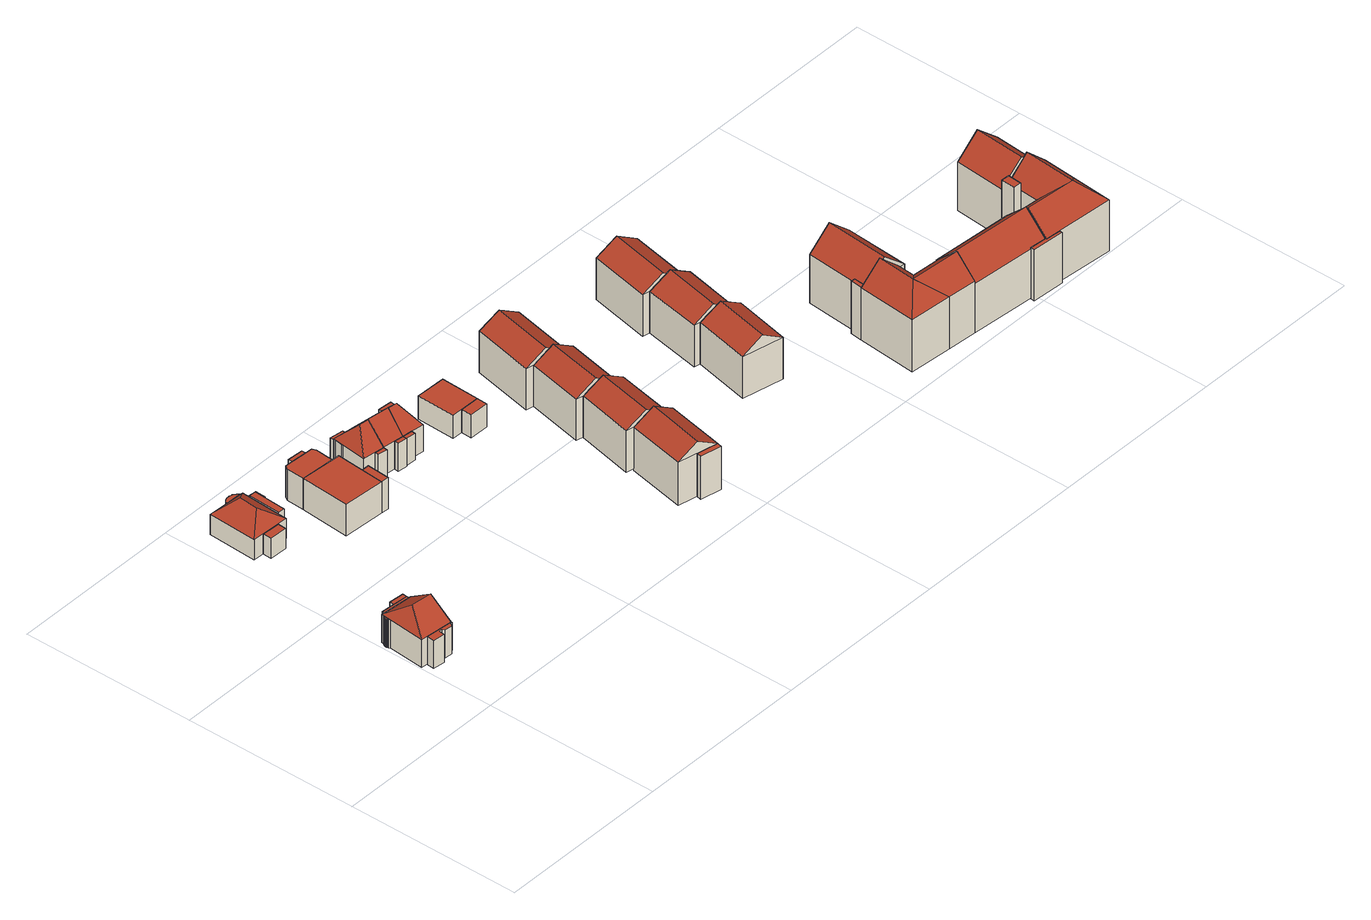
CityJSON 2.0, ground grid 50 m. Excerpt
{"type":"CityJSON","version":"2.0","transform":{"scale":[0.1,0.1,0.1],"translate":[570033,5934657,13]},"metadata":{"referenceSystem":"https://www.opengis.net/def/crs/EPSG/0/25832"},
"CityObjects":{
"building1":{"type":"Building","attributes":{"name":"Horner Weg","Gemeindeschluessel":"02100123","function":"31001_1010"},"children":["building1-1","building1-2","building1-3","building1-4","building1-5"]},
"building1-1":{"type":"BuildingPart","attributes":{"roofType":"5000","measuredHeight":13.07,"storeysAboveGround":2},"parents":["building1"],"geometry":[{"type":"Solid","lod":"2","boundaries":[[[[0,1,2,3]],[[4,5,1,0]],[[6,7,5,4]],[[3,2,7,6]],[[0,8,4]],[[6,9,3]],[[3,9,8,0]],[[4,8,9,6]],[[1,5,7,2]]]],"semantics":{"surfaces":[{"type":"WallSurface"},{"type":"RoofSurface","Flaechenneigung":"36.2951160896457","Flaechenrichtung":"275.099174167106","Flaechengroesse":"39.3622999461355"},{"type":"RoofSurface","Flaechenneigung":"54.442910196998","Flaechenrichtung":"185.158501870631","Flaechengroesse":"64.6240094716911"},{"type":"RoofSurface","Flaechenneigung":"54.4437796688491","Flaechenrichtung":"4.71823321427235","Flaechengroesse":"64.0918064017513"},{"type":"GroundSurface"}],"values":[[0,0,0,0,1,0,2,3,4]]}}]},
"building1-2":{"type":"BuildingPart","attributes":{"roofType":"1000","measuredHeight":7.72,"storeysAboveGround":2},"parents":["building1"],"geometry":[{"type":"Solid","lod":"2","boundaries":[[[[10,11,12,13]],[[14,15,11,10]],[[16,7,15,14]],[[13,12,7,16]],[[14,10,13,16]],[[11,15,7,12]]]],"semantics":{"surfaces":[{"type":"WallSurface"},{"type":"RoofSurface","Flaechenneigung":"90","Flaechenrichtung":"0","Flaechengroesse":"10.5136217328658"},{"type":"GroundSurface"}],"values":[[0,0,0,0,1,2]]}}]},
"building1-3":{"type":"BuildingPart","attributes":{"roofType":"1000","measuredHeight":7.72,"storeysAboveGround":2},"parents":["building1"],"geometry":[{"type":"Solid","lod":"2","boundaries":[[[[17,18,19,20]],[[21,22,18,17]],[[14,15,22,21]],[[20,19,15,14]],[[21,17,20,14]],[[18,22,15,19]]]],"semantics":{"surfaces":[{"type":"WallSurface"},{"type":"RoofSurface","Flaechenneigung":"90","Flaechenrichtung":"0","Flaechengroesse":"5.40322573922653"},{"type":"GroundSurface"}],"values":[[0,0,0,0,1,2]]}}]},
"building1-4":{"type":"BuildingPart","attributes":{"roofType":"1000","measuredHeight":8.29,"storeysAboveGround":2},"parents":["building1"],"geometry":[{"type":"Solid","lod":"2","boundaries":[[[[23,24,25,26]],[[27,28,24,23]],[[29,30,28,27]],[[31,32,30,29]],[[33,34,32,31]],[[35,36,34,33]],[[37,38,36,35]],[[39,40,38,37]],[[41,42,40,39]],[[43,44,42,41]],[[26,25,44,43]],[[41,39,37,35,33,31,29,27,23,26,43]],[[24,28,30,32,34,36,38,40,42,44,25]]]],"semantics":{"surfaces":[{"type":"WallSurface"},{"type":"RoofSurface","Flaechenneigung":"90","Flaechenrichtung":"0","Flaechengroesse":"0.755528995845403"},{"type":"GroundSurface"}],"values":[[0,0,0,0,0,0,0,0,0,0,0,1,2]]}}]},
"building1-5":{"type":"BuildingPart","attributes":{"roofType":"1000","measuredHeight":8.29,"storeysAboveGround":2},"parents":["building1"],"geometry":[{"type":"Solid","lod":"2","boundaries":[[[[45,46,47,48]],[[49,50,46,45]],[[3,2,50,49]],[[51,52,2,3]],[[53,54,52,51]],[[55,56,54,53]],[[57,58,56,55]],[[59,60,58,57]],[[61,62,60,59]],[[48,47,62,61]],[[59,57,55,53,51,3,49,45,48,61]],[[46,50,2,52,54,56,58,60,62,47]]]],"semantics":{"surfaces":[{"type":"WallSurface"},{"type":"RoofSurface","Flaechenneigung":"90","Flaechenrichtung":"0","Flaechengroesse":"12.3300386520709"},{"type":"GroundSurface"}],"values":[[0,0,0,0,0,0,0,0,0,0,1,2]]}}]},
"building2":{"type":"Building","attributes":{"name":"Hammer Hof","Gemeindeschluessel":"02100123","function":"31001_1010"},"children":["building2-1","building2-2","building2-3","building2-4","building2-5"]},
"building2-1":{"type":"BuildingPart","attributes":{"roofType":"1000","measuredHeight":5.96,"storeysAboveGround":1},"parents":["building2"],"geometry":[{"type":"Solid","lod":"2","boundaries":[[[[63,64,65,66]],[[67,68,64,63]],[[69,70,68,67]],[[66,65,70,69]],[[67,63,66,69]],[[64,68,70,65]]]],"semantics":{"surfaces":[{"type":"WallSurface"},{"type":"RoofSurface","Flaechenneigung":"90","Flaechenrichtung":"0","Flaechengroesse":"12.5852587033075"},{"type":"GroundSurface"}],"values":[[0,0,0,0,1,2]]}}]},
"building2-2":{"type":"BuildingPart","attributes":{"roofType":"3200","measuredHeight":10.05,"storeysAboveGround":1},"parents":["building2"],"geometry":[{"type":"Solid","lod":"2","boundaries":[[[[71,72,73,74]],[[75,76,72,71]],[[77,78,76,75]],[[74,73,78,77]],[[71,79,75]],[[77,80,74]],[[74,80,79,71]],[[75,79,80,77]],[[72,76,78,73]]]],"semantics":{"surfaces":[{"type":"WallSurface"},{"type":"RoofSurface","Flaechenneigung":"46.8651352410662","Flaechenrichtung":"2.28261658832578","Flaechengroesse":"33.3762424339239"},{"type":"RoofSurface","Flaechenneigung":"46.863180793236","Flaechenrichtung":"183.21350493041","Flaechengroesse":"32.9853559602408"},{"type":"RoofSurface","Flaechenneigung":"53.6635812473166","Flaechenrichtung":"272.344915822568","Flaechengroesse":"66.8304501293874"},{"type":"RoofSurface","Flaechenneigung":"53.6640638867888","Flaechenrichtung":"92.7307308008824","Flaechengroesse":"67.4519282353769"},{"type":"GroundSurface"}],"values":[[0,0,0,0,1,2,3,4,5]]}}]},
"building2-3":{"type":"BuildingPart","attributes":{"roofType":"1000","measuredHeight":6.32,"storeysAboveGround":1},"parents":["building2"],"geometry":[{"type":"Solid","lod":"2","boundaries":[[[[81,82,83,84]],[[85,86,82,81]],[[87,88,86,85]],[[84,83,88,87]],[[85,81,84,87]],[[82,86,88,83]]]],"semantics":{"surfaces":[{"type":"WallSurface"},{"type":"RoofSurface","Flaechenneigung":"90","Flaechenrichtung":"0","Flaechengroesse":"17.9762451003446"},{"type":"GroundSurface"}],"values":[[0,0,0,0,1,2]]}}]},
"building2-4":{"type":"BuildingPart","attributes":{"roofType":"1000","measuredHeight":6.32,"storeysAboveGround":1},"parents":["building2"],"geometry":[{"type":"Solid","lod":"2","boundaries":[[[[89,90,82,81]],[[91,92,90,89]],[[93,94,92,91]],[[81,82,94,93]],[[91,89,81,93]],[[90,92,94,82]]]],"semantics":{"surfaces":[{"type":"WallSurface"},{"type":"RoofSurface","Flaechenneigung":"90","Flaechenrichtung":"0","Flaechengroesse":"0.672747123939292"},{"type":"GroundSurface"}],"values":[[0,0,0,0,1,2]]}}]},
"building2-5":{"type":"BuildingPart","attributes":{"roofType":"1000","measuredHeight":5.96,"storeysAboveGround":1},"parents":["building2"],"geometry":[{"type":"Solid","lod":"2","boundaries":[[[[95,96,97,98]],[[99,100,96,95]],[[101,102,100,99]],[[103,104,102,101]],[[105,106,104,103]],[[107,108,106,105]],[[109,110,108,107]],[[111,112,110,109]],[[113,114,112,111]],[[115,116,114,113]],[[117,118,116,115]],[[98,97,118,117]],[[115,113,111,109,107,105,103,101,99,95,98,117]],[[96,100,102,104,106,108,110,112,114,116,118,97]]]],"semantics":{"surfaces":[{"type":"WallSurface"},{"type":"RoofSurface","Flaechenneigung":"90","Flaechenrichtung":"0","Flaechengroesse":"5.10554742973654"},{"type":"GroundSurface"}],"values":[[0,0,0,0,0,0,0,0,0,0,0,0,1,2]]}}]},
"building3":{"type":"Building","attributes":{"name":"Hammer Hof","Gemeindeschluessel":"02100123","function":"31001_1010"},"children":["building3-1","building3-2","building3-3"]},
"building3-1":{"type":"BuildingPart","attributes":{"roofType":"1000","measuredHeight":9.37,"storeysAboveGround":2},"parents":["building3"],"geometry":[{"type":"Solid","lod":"2","boundaries":[[[[119,120,121,122]],[[123,124,120,119]],[[125,126,124,123]],[[122,121,126,125]],[[123,119,122,125]],[[120,124,126,121]]]],"semantics":{"surfaces":[{"type":"WallSurface"},{"type":"RoofSurface","Flaechenneigung":"90","Flaechenrichtung":"0","Flaechengroesse":"168.601442413724"},{"type":"GroundSurface"}],"values":[[0,0,0,0,1,2]]}}]},
"building3-2":{"type":"BuildingPart","attributes":{"roofType":"1000","measuredHeight":9.37,"storeysAboveGround":2},"parents":["building3"],"geometry":[{"type":"Solid","lod":"2","boundaries":[[[[127,128,129,130]],[[131,132,128,127]],[[119,120,132,131]],[[130,129,120,119]],[[131,127,130,119]],[[128,132,120,129]]]],"semantics":{"surfaces":[{"type":"WallSurface"},{"type":"RoofSurface","Flaechenneigung":"90","Flaechenrichtung":"0","Flaechengroesse":"13.9751811300304"},{"type":"GroundSurface"}],"values":[[0,0,0,0,1,2]]}}]},
"building3-3":{"type":"BuildingPart","attributes":{"roofType":"1000","measuredHeight":9.35,"storeysAboveGround":2},"parents":["building3"],"geometry":[{"type":"Solid","lod":"2","boundaries":[[[[133,134,126,135]],[[136,137,134,133]],[[138,139,137,136]],[[140,141,139,138]],[[142,143,141,140]],[[144,145,143,142]],[[138,139,145,144]],[[146,147,139,138]],[[148,149,147,146]],[[150,151,149,148]],[[135,126,151,150]],[[148,146,138,144,142,140,138,136,133,135,150]],[[134,137,139,141,143,145,139,147,149,151,126]]]],"semantics":{"surfaces":[{"type":"WallSurface"},{"type":"RoofSurface","Flaechenneigung":"90","Flaechenrichtung":"0","Flaechengroesse":"67.3278489027701"},{"type":"GroundSurface"}],"values":[[0,0,0,0,0,0,0,0,0,0,0,1,2]]}}]},
"building4":{"type":"Building","attributes":{"name":"Hammer Hof","Gemeindeschluessel":"02100123","function":"31001_1010"},"children":["building4-1","building4-2","building4-3","building4-4"]},
"building4-1":{"type":"BuildingPart","attributes":{"roofType":"1000","measuredHeight":8.27,"storeysAboveGround":2},"parents":["building4"],"geometry":[{"type":"Solid","lod":"2","boundaries":[[[[152,153,154,155]],[[156,157,153,152]],[[158,159,157,156]],[[155,154,159,158]],[[156,152,155,158]],[[153,157,159,154]]]],"semantics":{"surfaces":[{"type":"WallSurface"},{"type":"RoofSurface","Flaechenneigung":"90","Flaechenrichtung":"0","Flaechengroesse":"3.11828899928589"},{"type":"GroundSurface"}],"values":[[0,0,0,0,1,2]]}}]},
"building4-2":{"type":"BuildingPart","attributes":{"roofType":"5000","measuredHeight":13.62,"storeysAboveGround":2},"parents":["building4"],"geometry":[{"type":"Solid","lod":"2","boundaries":[[[[160,161,159,158]],[[162,163,161,160]],[[164,165,163,162]],[[158,159,165,164]],[[160,166,162]],[[164,167,158]],[[158,167,166,160]],[[162,166,167,164]],[[161,163,165,159]]]],"semantics":{"surfaces":[{"type":"WallSurface"},{"type":"RoofSurface","Flaechenneigung":"33.1559320205173","Flaechenrichtung":"276.674806947586","Flaechengroesse":"33.3801886000071"},{"type":"RoofSurface","Flaechenneigung":"43.9585313342489","Flaechenrichtung":"185.880204935364","Flaechengroesse":"34.3660229134092"},{"type":"RoofSurface","Flaechenneigung":"43.9614669469931","Flaechenrichtung":"6.79439899712538","Flaechengroesse":"34.3205901051291"},{"type":"GroundSurface"}],"values":[[0,0,0,0,1,0,2,3,4]]}}]},
"building4-3":{"type":"BuildingPart","attributes":{"roofType":"1000","measuredHeight":8.27,"storeysAboveGround":2},"parents":["building4"],"geometry":[{"type":"Solid","lod":"2","boundaries":[[[[168,169,170,171]],[[162,163,169,168]],[[171,170,163,162]],[[168,171,162]],[[169,163,170]]]],"semantics":{"surfaces":[{"type":"WallSurface"},{"type":"RoofSurface","Flaechenneigung":"90","Flaechenrichtung":"0","Flaechengroesse":"0.308327919199165"},{"type":"GroundSurface"}],"values":[[0,0,0,1,2]]}}]},
"building4-4":{"type":"BuildingPart","attributes":{"roofType":"1000","measuredHeight":8.09,"storeysAboveGround":2},"parents":["building4"],"geometry":[{"type":"Solid","lod":"2","boundaries":[[[[172,173,174,175]],[[176,177,173,172]],[[178,179,177,176]],[[175,174,179,178]],[[176,172,175,178]],[[173,177,179,174]]]],"semantics":{"surfaces":[{"type":"WallSurface"},{"type":"RoofSurface","Flaechenneigung":"90","Flaechenrichtung":"0","Flaechengroesse":"4.07728581043395"},{"type":"GroundSurface"}],"values":[[0,0,0,0,1,2]]}}]},
"building5":{"type":"Building","attributes":{"name":"Hammer Hof","Gemeindeschluessel":"02100123","function":"31001_1010"},"children":["building5-1","building5-2"]},
"building5-1":{"type":"BuildingPart","attributes":{"roofType":"1000","measuredHeight":8.27,"storeysAboveGround":2},"parents":["building5"],"geometry":[{"type":"Solid","lod":"2","boundaries":[[[[180,181,182,183]],[[184,185,181,180]],[[186,187,185,184]],[[183,182,187,186]],[[184,180,183,186]],[[181,185,187,182]]]],"semantics":{"surfaces":[{"type":"WallSurface"},{"type":"RoofSurface","Flaechenneigung":"90","Flaechenrichtung":"0","Flaechengroesse":"3.2706150638837"},{"type":"GroundSurface"}],"values":[[0,0,0,0,1,2]]}}]},
"building5-2":{"type":"BuildingPart","attributes":{"roofType":"3100","measuredHeight":13.65,"storeysAboveGround":2},"parents":["building5"],"geometry":[{"type":"Solid","lod":"2","boundaries":[[[[188,189,165,164]],[[186,187,189,188]],[[158,159,187,186]],[[164,165,159,158]],[[188,190,186]],[[158,191,164]],[[164,191,190,188]],[[186,190,191,158]],[[189,187,159,165]]]],"semantics":{"surfaces":[{"type":"WallSurface"},{"type":"RoofSurface","Flaechenneigung":"43.7032834386543","Flaechenrichtung":"6.98113200468264","Flaechengroesse":"46.9598360326977"},{"type":"RoofSurface","Flaechenneigung":"43.7034968612154","Flaechenrichtung":"186.965001100086","Flaechengroesse":"46.6874218902736"},{"type":"GroundSurface"}],"values":[[0,0,0,0,0,0,1,2,3]]}}]},
"building6":{"type":"Building","attributes":{"name":"Hammer Hof","Gemeindeschluessel":"02100123","function":"31001_1010"},"children":["building6-1","building6-2","building6-3"]},
"building6-1":{"type":"BuildingPart","attributes":{"roofType":"5000","measuredHeight":13.28,"storeysAboveGround":2},"parents":["building6"],"geometry":[{"type":"Solid","lod":"2","boundaries":[[[[192,193,194,188]],[[195,196,193,192]],[[186,197,196,195]],[[188,194,197,186]],[[192,198,195]],[[186,199,188]],[[188,199,198,192]],[[195,198,199,186]],[[193,196,197,194]]]],"semantics":{"surfaces":[{"type":"WallSurface"},{"type":"RoofSurface","Flaechenneigung":"34.0878588084052","Flaechenrichtung":"96.4975341914653","Flaechengroesse":"33.112072314562"},{"type":"RoofSurface","Flaechenneigung":"43.936056243211","Flaechenrichtung":"6.98010221772156","Flaechengroesse":"33.8099889579819"},{"type":"RoofSurface","Flaechenneigung":"43.9360427596041","Flaechenrichtung":"186.952459007565","Flaechengroesse":"34.1555474622359"},{"type":"GroundSurface"}],"values":[[0,0,0,0,1,0,2,3,4]]}}]},
"building6-2":{"type":"BuildingPart","attributes":{"roofType":"1000","measuredHeight":7.95,"storeysAboveGround":2},"parents":["building6"],"geometry":[{"type":"Solid","lod":"2","boundaries":[[[[200,201,202,203]],[[183,204,201,200]],[[186,197,204,183]],[[203,202,197,186]],[[183,200,203,186]],[[201,204,197,202]]]],"semantics":{"surfaces":[{"type":"WallSurface"},{"type":"RoofSurface","Flaechenneigung":"90","Flaechenrichtung":"0","Flaechengroesse":"3.36077399866167"},{"type":"GroundSurface"}],"values":[[0,0,0,0,1,2]]}}]},
"building6-3":{"type":"BuildingPart","attributes":{"roofType":"1000","measuredHeight":7.95,"storeysAboveGround":2},"parents":["building6"],"geometry":[{"type":"Solid","lod":"2","boundaries":[[[[205,206,207,208]],[[209,210,206,205]],[[211,212,210,209]],[[213,214,212,211]],[[192,193,214,213]],[[208,207,193,192]],[[213,211,209,205,208,192]],[[206,210,212,214,193,207]]]],"semantics":{"surfaces":[{"type":"WallSurface"},{"type":"RoofSurface","Flaechenneigung":"90","Flaechenrichtung":"0","Flaechengroesse":"5.01533912748544"},{"type":"GroundSurface"}],"values":[[0,0,0,0,0,0,1,2]]}}]},
"building7":{"type":"Building","attributes":{"name":"Hammer Hof","Gemeindeschluessel":"02100123","function":"31001_1010"},"children":["building7-1","building7-2"]},
"building7-1":{"type":"BuildingPart","attributes":{"roofType":"1000","measuredHeight":6.89,"storeysAboveGround":2},"parents":["building7"],"geometry":[{"type":"Solid","lod":"2","boundaries":[[[[215,216,217,218]],[[219,220,216,215]],[[221,222,220,219]],[[218,217,222,221]],[[219,215,218,221]],[[216,220,222,217]]]],"semantics":{"surfaces":[{"type":"WallSurface"},{"type":"RoofSurface","Flaechenneigung":"90","Flaechenrichtung":"0","Flaechengroesse":"16.437709958899"},{"type":"GroundSurface"}],"values":[[0,0,0,0,1,2]]}}]},
"building7-2":{"type":"BuildingPart","attributes":{"roofType":"1000","measuredHeight":6.89,"storeysAboveGround":2},"parents":["building7"],"geometry":[{"type":"Solid","lod":"2","boundaries":[[[[223,224,225,226]],[[227,228,224,223]],[[221,222,228,227]],[[226,225,222,221]],[[227,223,226,221]],[[224,228,222,225]]]],"semantics":{"surfaces":[{"type":"WallSurface"},{"type":"RoofSurface","Flaechenneigung":"90","Flaechenrichtung":"0","Flaechengroesse":"93.2834230433828"},{"type":"GroundSurface"}],"values":[[0,0,0,0,1,2]]}}]},
"building8":{"type":"Building","attributes":{"name":"Horner Weg","Gemeindeschluessel":"02100123","function":"31001_1010"},"children":["building8-1","building8-2"]},
"building8-1":{"type":"BuildingPart","attributes":{"roofType":"1000","measuredHeight":12.97,"storeysAboveGround":4},"parents":["building8"],"geometry":[{"type":"Solid","lod":"2","boundaries":[[[[229,230,231,232]],[[233,234,230,229]],[[235,236,234,233]],[[232,231,236,235]],[[233,229,232,235]],[[230,234,236,231]]]],"semantics":{"surfaces":[{"type":"WallSurface"},{"type":"RoofSurface","Flaechenneigung":"90","Flaechenrichtung":"0","Flaechengroesse":"8.94428844876505"},{"type":"GroundSurface"}],"values":[[0,0,0,0,1,2]]}}]},
"building8-2":{"type":"BuildingPart","attributes":{"roofType":"3100","measuredHeight":16.46,"storeysAboveGround":4},"parents":["building8"],"geometry":[{"type":"Solid","lod":"2","boundaries":[[[[237,238,239,240]],[[241,242,238,237]],[[232,231,242,241]],[[240,239,231,232]],[[237,243,241]],[[232,244,240]],[[240,244,243,237]],[[241,243,244,232]],[[238,242,231,239]]]],"semantics":{"surfaces":[{"type":"WallSurface"},{"type":"RoofSurface","Flaechenneigung":"59.2681176511795","Flaechenrichtung":"281.406525760689","Flaechengroesse":"115.310349873954"},{"type":"RoofSurface","Flaechenneigung":"59.2681198320977","Flaechenrichtung":"101.258800862887","Flaechengroesse":"115.623941294835"},{"type":"GroundSurface"}],"values":[[0,0,0,0,0,0,1,2,3]]}}]},
"building9":{"type":"Building","attributes":{"name":"Horner Weg","Gemeindeschluessel":"02100123","function":"31001_1010","yearOfConstruction":1968,"roofType":"3100","measuredHeight":15.9,"storeysAboveGround":4},"address":[{"country":"Germany","locality":"Hamburg","thoroughfareNumber":"25","thoroughfareName":"Horner Weg","postcode":"20535"}],"geometry":[{"type":"Solid","lod":"2","boundaries":[[[[245,246,247,248]],[[249,250,246,245]],[[251,252,250,249]],[[248,247,252,251]],[[245,253,249]],[[251,254,248]],[[248,254,253,245]],[[249,253,254,251]],[[246,250,252,247]]]],"semantics":{"surfaces":[{"type":"WallSurface"},{"type":"RoofSurface","Flaechenneigung":"59.7350465313782","Flaechenrichtung":"101.212983076696","Flaechengroesse":"113.35602428269"},{"type":"RoofSurface","Flaechenneigung":"59.7350347275753","Flaechenrichtung":"281.588315575704","Flaechengroesse":"113.837135524565"},{"type":"GroundSurface"}],"values":[[0,0,0,0,0,0,1,2,3]]}}]},
"building10":{"type":"Building","attributes":{"name":"Horner Weg","Gemeindeschluessel":"02100123","function":"31001_1010","yearOfConstruction":1968,"roofType":"3100","measuredHeight":15.85,"storeysAboveGround":4},"address":[{"country":"Germany","locality":"Hamburg","thoroughfareNumber":"25","thoroughfareName":"Horner Weg","postcode":"20535"}],"geometry":[{"type":"Solid","lod":"2","boundaries":[[[[255,256,257,258]],[[259,260,256,255]],[[261,262,260,259]],[[258,257,262,261]],[[255,263,259]],[[261,264,258]],[[258,264,263,255]],[[259,263,264,261]],[[256,260,262,257]]]],"semantics":{"surfaces":[{"type":"WallSurface"},{"type":"RoofSurface","Flaechenneigung":"59.5239441783576","Flaechenrichtung":"101.714518225694","Flaechengroesse":"111.971232505835"},{"type":"RoofSurface","Flaechenneigung":"59.5239215199081","Flaechenrichtung":"281.640999161143","Flaechengroesse":"111.788163808591"},{"type":"GroundSurface"}],"values":[[0,0,0,0,0,0,1,2,3]]}}]},
"building11":{"type":"Building","attributes":{"name":"Horner Weg","Gemeindeschluessel":"02100123","function":"31001_1010","yearOfConstruction":1968,"roofType":"3100","measuredHeight":15.95,"storeysAboveGround":4},"address":[{"country":"Germany","locality":"Hamburg","thoroughfareNumber":"25","thoroughfareName":"Horner Weg","postcode":"20535"}],"geometry":[{"type":"Solid","lod":"2","boundaries":[[[[265,266,267,268]],[[269,270,266,265]],[[271,272,270,269]],[[268,267,272,271]],[[265,273,269]],[[271,274,268]],[[268,274,273,265]],[[269,273,274,271]],[[266,270,272,267]]]],"semantics":{"surfaces":[{"type":"WallSurface"},{"type":"RoofSurface","Flaechenneigung":"59.3810488765462","Flaechenrichtung":"101.512309407868","Flaechengroesse":"122.461356044011"},{"type":"RoofSurface","Flaechenneigung":"59.3810726821451","Flaechenrichtung":"281.524800428973","Flaechengroesse":"122.484215196119"},{"type":"GroundSurface"}],"values":[[0,0,0,0,0,0,1,2,3]]}}]},
"building12":{"type":"Building","attributes":{"name":"Horner Weg","Gemeindeschluessel":"02100123","function":"31001_1010","yearOfConstruction":1968,"roofType":"3100","measuredHeight":16.03,"storeysAboveGround":4},"address":[{"country":"Germany","locality":"Hamburg","thoroughfareNumber":"29","thoroughfareName":"Horner Weg","postcode":"20535"}],"geometry":[{"type":"Solid","lod":"2","boundaries":[[[[275,276,277,278]],[[279,280,276,275]],[[281,282,280,279]],[[278,277,282,281]],[[275,283,279]],[[281,284,278]],[[278,284,283,275]],[[279,283,284,281]],[[276,280,282,277]]]],"semantics":{"surfaces":[{"type":"WallSurface"},{"type":"RoofSurface","Flaechenneigung":"59.4655594378121","Flaechenrichtung":"102.248019118481","Flaechengroesse":"113.739389167323"},{"type":"RoofSurface","Flaechenneigung":"59.4657712597505","Flaechenrichtung":"282.114926324362","Flaechengroesse":"113.213526834836"},{"type":"GroundSurface"}],"values":[[0,0,0,0,0,0,1,2,3]]}}]},
"building13":{"type":"Building","attributes":{"name":"Horner Weg","Gemeindeschluessel":"02100123","function":"31001_1010","yearOfConstruction":1968,"roofType":"3100","measuredHeight":16.04,"storeysAboveGround":4},"address":[{"country":"Germany","locality":"Hamburg","thoroughfareNumber":"29","thoroughfareName":"Horner Weg","postcode":"20535"}],"geometry":[{"type":"Solid","lod":"2","boundaries":[[[[285,286,287,288]],[[289,290,286,285]],[[291,292,290,289]],[[288,287,292,291]],[[285,293,289]],[[291,294,288]],[[288,294,293,285]],[[289,293,294,291]],[[286,290,292,287]]]],"semantics":{"surfaces":[{"type":"WallSurface"},{"type":"RoofSurface","Flaechenneigung":"59.2295332645579","Flaechenrichtung":"281.114965940754","Flaechengroesse":"114.024919459987"},{"type":"RoofSurface","Flaechenneigung":"59.2301318692033","Flaechenrichtung":"101.418802529847","Flaechengroesse":"113.919576615408"},{"type":"GroundSurface"}],"values":[[0,0,0,0,0,0,1,2,3]]}}]},
"building14":{"type":"Building","attributes":{"name":"Horner Weg","Gemeindeschluessel":"02100123","function":"31001_1010","yearOfConstruction":1957,"roofType":"3100","measuredHeight":15.96,"storeysAboveGround":4},"address":[{"country":"Germany","locality":"Hamburg","thoroughfareNumber":"29","thoroughfareName":"Horner Weg","postcode":"20535"}],"geometry":[{"type":"Solid","lod":"2","boundaries":[[[[295,296,297,298]],[[299,300,296,295]],[[301,302,300,299]],[[298,297,302,301]],[[295,303,299]],[[301,304,298]],[[298,304,303,295]],[[299,303,304,301]],[[296,300,302,297]]]],"semantics":{"surfaces":[{"type":"WallSurface"},{"type":"RoofSurface","Flaechenneigung":"59.52109217708","Flaechenrichtung":"281.61968966066","Flaechengroesse":"124.219262974373"},{"type":"RoofSurface","Flaechenneigung":"59.5210757243308","Flaechenrichtung":"101.632349586667","Flaechengroesse":"124.242861007513"},{"type":"GroundSurface"}],"values":[[0,0,0,0,0,0,1,2,3]]}}]},
"building15":{"type":"Building","attributes":{"name":"Horner Weg","Gemeindeschluessel":"02100123","function":"31001_1010"},"children":["building15-1","building15-2","building15-3","building15-4","building15-5","building15-6","building15-7","building15-8","building15-9","building15-10"]},
"building15-1":{"type":"BuildingPart","attributes":{"roofType":"1000","measuredHeight":17.43,"storeysAboveGround":4},"parents":["building15"],"geometry":[{"type":"Solid","lod":"2","boundaries":[[[[305,306,307,308]],[[309,310,306,305]],[[311,312,310,309]],[[308,307,312,311]],[[309,305,308,311]],[[306,310,312,307]]]],"semantics":{"surfaces":[{"type":"WallSurface"},{"type":"RoofSurface","Flaechenneigung":"90","Flaechenrichtung":"0","Flaechengroesse":"9.19477767595778"},{"type":"GroundSurface"}],"values":[[0,0,0,0,1,2]]}}]},
"building15-2":{"type":"BuildingPart","attributes":{"roofType":"5000","measuredHeight":21,"storeysAboveGround":4},"parents":["building15"],"geometry":[{"type":"Solid","lod":"2","boundaries":[[[[313,314,315,316]],[[317,318,314,313]],[[319,310,318,317]],[[316,315,310,319]],[[313,320,317]],[[319,321,316]],[[316,321,320,313]],[[317,320,321,319]],[[314,318,310,315]]]],"semantics":{"surfaces":[{"type":"WallSurface"},{"type":"RoofSurface","Flaechenneigung":"-45.8377807047283","Flaechenrichtung":"184.563292154388","Flaechengroesse":"50.1555688101216"},{"type":"RoofSurface","Flaechenneigung":"46.3835118656371","Flaechenrichtung":"94.60057299706","Flaechengroesse":"101.607310076973"},{"type":"RoofSurface","Flaechenneigung":"46.383476106221","Flaechenrichtung":"274.574675255304","Flaechengroesse":"101.684994716951"},{"type":"GroundSurface"}],"values":[[0,0,0,0,1,0,2,3,4]]}}]},
"building15-3":{"type":"BuildingPart","attributes":{"roofType":"5000","measuredHeight":21.08,"storeysAboveGround":4},"parents":["building15"],"geometry":[{"type":"Solid","lod":"2","boundaries":[[[[313,314,322,323]],[[324,325,314,313]],[[326,327,325,324]],[[323,322,327,326]],[[313,328,324]],[[326,329,323]],[[323,329,328,313]],[[324,328,329,326]],[[314,325,327,322]]]],"semantics":{"surfaces":[{"type":"WallSurface"},{"type":"RoofSurface","Flaechenneigung":"46.2798765910243","Flaechenrichtung":"94.6219350751568","Flaechengroesse":"50.9852937885386"},{"type":"RoofSurface","Flaechenneigung":"45.8161466580207","Flaechenrichtung":"4.58103417596561","Flaechengroesse":"148.064739772572"},{"type":"RoofSurface","Flaechenneigung":"45.8161234686655","Flaechenrichtung":"184.631410326922","Flaechengroesse":"148.027399243772"},{"type":"GroundSurface"}],"values":[[0,0,0,0,1,0,2,3,4]]}}]},
"building15-4":{"type":"BuildingPart","attributes":{"roofType":"5000","measuredHeight":21.06,"storeysAboveGround":4},"parents":["building15"],"geometry":[{"type":"Solid","lod":"2","boundaries":[[[[330,331,332,333]],[[334,335,331,330]],[[336,337,335,334]],[[333,332,337,336]],[[330,338,334]],[[336,339,333]],[[333,339,338,330]],[[334,338,339,336]],[[331,335,337,332]]]],"semantics":{"surfaces":[{"type":"WallSurface"},{"type":"RoofSurface","Flaechenneigung":"46.7412542273542","Flaechenrichtung":"184.713310574425","Flaechengroesse":"49.452912143202"},{"type":"RoofSurface","Flaechenneigung":"47.4693458668967","Flaechenrichtung":"94.5969204631878","Flaechengroesse":"115.925269958231"},{"type":"RoofSurface","Flaechenneigung":"47.4692707605068","Flaechenrichtung":"274.67974285219","Flaechengroesse":"115.785068404425"},{"type":"GroundSurface"}],"values":[[0,0,0,0,1,0,2,3,4]]}}]},
"building15-5":{"type":"BuildingPart","attributes":{"roofType":"1000","measuredHeight":15.71,"storeysAboveGround":4},"parents":["building15"],"geometry":[{"type":"Solid","lod":"2","boundaries":[[[[340,341,337,342]],[[343,344,341,340]],[[345,346,344,343]],[[342,337,346,345]],[[343,340,342,345]],[[341,344,346,337]]]],"semantics":{"surfaces":[{"type":"WallSurface"},{"type":"RoofSurface","Flaechenneigung":"90","Flaechenrichtung":"0","Flaechengroesse":"3.96616425503028"},{"type":"GroundSurface"}],"values":[[0,0,0,0,1,2]]}}]},
"building15-6":{"type":"BuildingPart","attributes":{"roofType":"3100","measuredHeight":20.46,"storeysAboveGround":4},"parents":["building15"],"geometry":[{"type":"Solid","lod":"2","boundaries":[[[[347,348,349,350]],[[351,346,348,347]],[[352,353,346,351]],[[350,349,353,352]],[[347,354,351]],[[352,355,350]],[[350,355,354,347]],[[351,354,355,352]],[[348,346,353,349]]]],"semantics":{"surfaces":[{"type":"WallSurface"},{"type":"RoofSurface","Flaechenneigung":"47.973336924783","Flaechenrichtung":"94.5974422771895","Flaechengroesse":"160.936324548678"},{"type":"RoofSurface","Flaechenneigung":"47.973322916077","Flaechenrichtung":"274.663327457383","Flaechengroesse":"160.773104956697"},{"type":"GroundSurface"}],"values":[[0,0,0,0,0,0,1,2,3]]}}]},
"building15-7":{"type":"BuildingPart","attributes":{"roofType":"5000","measuredHeight":21.06,"storeysAboveGround":4},"parents":["building15"],"geometry":[{"type":"Solid","lod":"2","boundaries":[[[[330,331,356,357]],[[358,359,331,330]],[[360,361,359,358]],[[357,356,361,360]],[[330,338,358]],[[360,362,357]],[[357,362,338,330]],[[358,338,362,360]],[[331,359,361,356]]]],"semantics":{"surfaces":[{"type":"WallSurface"},{"type":"RoofSurface","Flaechenneigung":"-47.4939028025189","Flaechenrichtung":"274.5699546616","Flaechengroesse":"48.8585113589897"},{"type":"RoofSurface","Flaechenneigung":"46.7962886529745","Flaechenrichtung":"184.668608969821","Flaechengroesse":"94.094320745389"},{"type":"RoofSurface","Flaechenneigung":"46.7962007878873","Flaechenrichtung":"4.61643400727276","Flaechengroesse":"94.120783184823"},{"type":"GroundSurface"}],"values":[[0,0,0,0,1,0,2,3,4]]}}]},
"building15-8":{"type":"BuildingPart","attributes":{"roofType":"3100","measuredHeight":21.04,"storeysAboveGround":4},"parents":["building15"],"geometry":[{"type":"Solid","lod":"2","boundaries":[[[[363,364,365,366]],[[367,368,364,363]],[[369,356,368,367]],[[366,365,356,369]],[[363,370,367]],[[369,371,366]],[[366,371,370,363]],[[367,370,371,369]],[[364,368,356,365]]]],"semantics":{"surfaces":[{"type":"WallSurface"},{"type":"RoofSurface","Flaechenneigung":"45.5036813861345","Flaechenrichtung":"4.60950569858659","Flaechengroesse":"211.786470058508"},{"type":"RoofSurface","Flaechenneigung":"45.5036034310568","Flaechenrichtung":"184.678712646444","Flaechengroesse":"211.808829998976"},{"type":"GroundSurface"}],"values":[[0,0,0,0,0,0,1,2,3]]}}]},
"building15-9":{"type":"BuildingPart","attributes":{"roofType":"3100","measuredHeight":20.48,"storeysAboveGround":4},"parents":["building15"],"geometry":[{"type":"Solid","lod":"2","boundaries":[[[[372,373,306,374]],[[375,376,373,372]],[[377,378,376,375]],[[374,306,378,377]],[[372,379,375]],[[377,380,374]],[[374,380,379,372]],[[375,379,380,377]],[[373,376,378,306]]]],"semantics":{"surfaces":[{"type":"WallSurface"},{"type":"RoofSurface","Flaechenneigung":"47.8510077022473","Flaechenrichtung":"274.542263305958","Flaechengroesse":"130.191214677779"},{"type":"RoofSurface","Flaechenneigung":"47.8508805494582","Flaechenrichtung":"94.5720167958019","Flaechengroesse":"130.454881076959"},{"type":"GroundSurface"}],"values":[[0,0,0,0,0,0,1,2,3]]}}]},
"building15-10":{"type":"BuildingPart","attributes":{"roofType":"1000","measuredHeight":15.23,"storeysAboveGround":4},"parents":["building15"],"geometry":[{"type":"Solid","lod":"2","boundaries":[[[[381,382,383,384]],[[385,386,382,381]],[[387,388,386,385]],[[389,368,388,387]],[[326,327,368,389]],[[384,383,327,326]],[[389,387,385,381,384,326]],[[382,386,388,368,327,383]]]],"semantics":{"surfaces":[{"type":"WallSurface"},{"type":"RoofSurface","Flaechenneigung":"90","Flaechenrichtung":"0","Flaechengroesse":"9.61658849264454"},{"type":"GroundSurface"}],"values":[[0,0,0,0,0,0,1,2]]}}]}
},
"vertices":[
[1,212,90],[1,212,7],[97,203,7],[97,203,90],[13,344,90],[13,344,7],[108,337,90],[108,337,7],[42,275,137],[102,270,137],
[28,356,84],[28,356,7],[27,343,7],[27,343,84],[109,350,84],[109,350,7],[108,337,84],
[67,366,84],[67,366,7],[66,353,7],[66,353,84],[110,362,84],[110,362,7],
[8,319,90],[8,319,7],[10,316,7],[10,316,90],[7,321,90],[7,321,7],[6,324,90],[6,324,7],[6,326,90],[6,326,7],[6,328,90],[6,328,7],[7,330,90],[7,330,7],[7,332,90],[7,332,7],[9,334,90],[9,334,7],[10,336,90],[10,336,7],[12,337,90],[12,337,7],
[16,188,90],[16,188,7],[51,184,7],[51,184,90],[19,210,90],[19,210,7],[97,199,90],[97,199,7],[93,200,90],[93,200,7],[86,191,90],[86,191,7],[65,193,90],[65,193,7],[61,201,90],[61,201,7],[53,201,90],[53,201,7],
[140,771,64],[140,771,4],[89,774,4],[89,774,64],[139,747,64],[139,747,4],[88,749,64],[88,749,4],
[64,916,64],[64,916,4],[58,776,4],[58,776,64],[175,911,64],[175,911,4],[168,770,64],[168,770,4],[118,870,105],[115,816,105],
[194,888,68],[194,888,4],[174,889,4],[174,889,68],[189,795,68],[189,795,4],[170,795,68],[170,795,4],
[196,888,68],[196,888,4],[194,858,68],[194,858,4],[192,858,68],[192,858,4],
[128,923,64],[128,923,4],[119,914,4],[119,914,64],[133,926,64],[133,926,4],[137,927,64],[137,927,4],[142,927,64],[142,927,4],[146,927,64],[146,927,4],[151,926,64],[151,926,4],[155,925,64],[155,925,4],[159,922,64],[159,922,4],[163,919,64],[163,919,4],[166,916,64],[166,916,4],[168,912,64],[168,912,4],
[381,658,103],[381,658,9],[391,798,9],[391,798,103],[262,666,103],[262,666,9],[272,807,103],[272,807,9],
[407,721,103],[407,721,9],[386,722,9],[386,722,103],[403,657,103],[403,657,9],
[275,857,102],[275,857,9],[272,807,102],[282,869,102],[282,869,9],[304,868,102],[304,868,9],[304,880,102],[304,880,9],[350,877,102],[350,877,9],[349,865,102],[349,865,9],[370,864,102],[370,864,9],[374,853,102],[374,853,9],[370,800,102],[370,800,9],
[470,744,86],[470,744,3],[497,740,3],[497,740,86],[471,755,86],[471,755,3],[498,752,86],[498,752,3],
[435,759,86],[435,759,3],[447,862,86],[447,862,3],[510,855,86],[510,855,3],[476,807,139],[504,804,139],
[442,833,86],[442,833,3],[443,830,3],[443,830,86],
[447,873,84],[447,873,3],[446,863,3],[446,863,84],[486,868,84],[486,868,3],[485,858,84],[485,858,3],
[532,736,86],[532,736,3],[559,733,3],[559,733,86],[534,748,86],[534,748,3],[560,745,86],[560,745,3],
[573,847,86],[573,847,3],[567,796,140],[504,804,140],
[636,839,86],[636,839,6],[573,847,6],[624,737,86],[624,737,6],[560,745,6],[594,793,139],[567,796,139],
[587,730,86],[587,730,6],[588,742,6],[588,742,86],[559,733,6],
[601,854,86],[601,854,6],[600,844,6],[600,844,86],[640,850,86],[640,850,6],[635,810,86],[635,810,6],[632,808,86],[632,808,6],
[739,687,72],[739,687,3],[794,686,3],[794,686,72],[740,717,72],[740,717,3],[795,716,72],[795,716,3],
[713,828,72],[713,828,3],[710,718,3],[710,718,72],[798,825,72],[798,825,3],
[970,114,133],[970,114,4],[973,128,4],[973,128,133],[910,126,133],[910,126,4],[913,140,133],[913,140,4],
[891,317,133],[891,317,4],[858,151,4],[858,151,133],[1006,294,133],[1006,294,4],[949,305,168],[915,140,168],
[988,298,133],[988,298,9],[1020,459,9],[1020,459,133],[870,321,133],[870,321,9],[904,483,133],[904,483,9],[929,309,168],[962,471,168],
[999,463,133],[999,463,10],[1032,623,10],[1032,623,133],[884,487,133],[884,487,10],[917,647,133],[917,647,10],[942,475,168],[975,635,168],
[1011,628,133],[1011,628,9],[1047,803,9],[1047,803,133],[896,651,133],[896,651,9],[932,827,133],[932,827,9],[954,639,168],[990,815,168],
[1374,268,135],[1374,268,10],[1409,428,10],[1409,428,135],[1257,293,135],[1257,293,10],[1291,452,135],[1291,452,10],[1316,281,170],[1350,440,170],
[1304,618,135],[1304,618,10],[1273,456,10],[1273,456,135],[1421,594,135],[1421,594,10],[1388,432,135],[1388,432,10],[1363,606,170],[1331,444,170],
[1319,796,134],[1319,796,10],[1283,623,10],[1283,623,134],[1437,771,134],[1437,771,10],[1402,598,134],[1402,598,10],[1378,784,170],[1343,611,170],
[2115,225,180],[2115,225,6],[2112,185,6],[2112,185,180],[2137,223,180],[2137,223,6],[2134,183,180],[2134,183,6],
[2251,122,158],[2251,122,6],[2258,214,6],[2258,214,158],[2130,132,158],[2130,132,6],[2137,223,158],[2186,68,216],[2198,219,216],
[2044,139,6],[2044,139,158],[2241,2,158],[2241,2,6],[2035,19,158],[2035,19,6],[2185,67,217],[2039,79,217],
[1717,48,161],[1717,48,6],[1730,218,6],[1730,218,161],[1595,58,161],[1595,58,6],[1609,228,161],[1609,228,6],[1661,112,217],[1670,223,217],
[1612,261,163],[1612,261,6],[1609,228,163],[1624,260,163],[1624,260,6],[1621,227,163],[1621,227,6],
[1752,216,152],[1752,216,6],[1766,399,6],[1766,399,152],[1621,227,152],[1636,409,152],[1636,409,6],[1686,221,211],[1701,404,211],
[1801,41,6],[1801,41,161],[1726,166,161],[1726,166,6],[1811,160,161],[1811,160,6],[1806,100,217],
[2045,151,153],[2045,151,6],[1812,169,6],[1812,169,153],[2035,22,153],[2035,22,6],[1801,41,153],[2040,86,216],[1807,105,216],
[2126,371,151],[2126,371,6],[2115,225,151],[2258,361,151],[2258,361,6],[2246,215,151],[2246,215,6],[2192,366,211],[2181,220,211],
[2077,7,158],[2077,7,6],[2078,15,6],[2078,15,158],[1984,14,158],[1984,14,6],[1985,26,158],[1985,26,6],[2035,22,158]
]}
